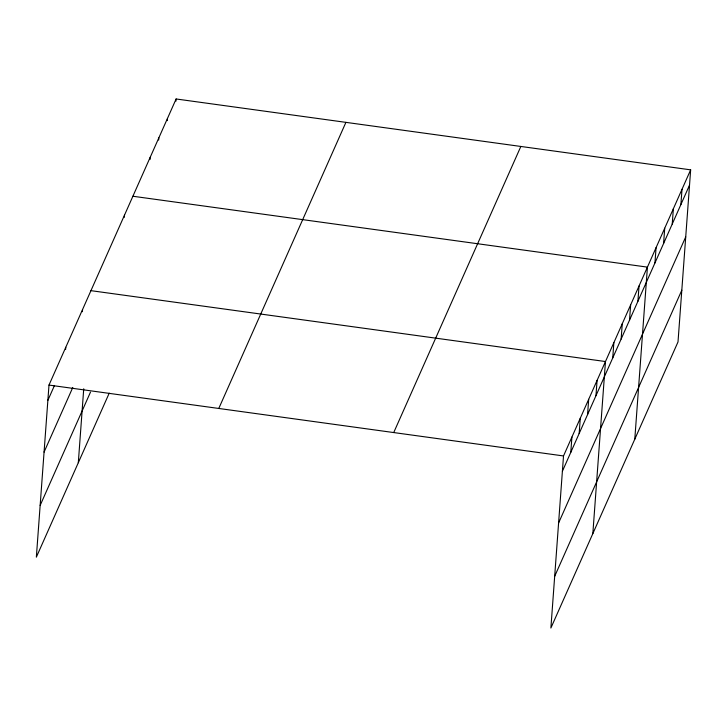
<?xml version="1.0" encoding="UTF-8"?>
<svg xmlns="http://www.w3.org/2000/svg" width="727" height="727" viewBox="0 0 727 727"><rect width="100%" height="100%" fill="white"/><g stroke="black" fill="none" stroke-linecap="round" stroke-linejoin="round"><path stroke-width="1.09" d="M690.65 169.845L563.516 455.947L550.884 628.028L678.009 341.926L690.65 169.845L176.116 98.972L48.991 385.074L36.35 557.155L109.214 393.171M65.612 349.487L65.766 347.306M82.387 311.719L82.551 309.538M78.307 462.735L83.732 388.781M124.344 217.309L124.499 215.128M150.026 159.522L150.18 157.332M158.668 140.066L158.831 137.876M167.31 120.609L167.474 118.428M175.961 101.153L176.116 98.972M570.786 452.358L571.913 437.063M579.174 433.474L580.3 418.179M587.57 414.59L588.688 399.305M595.958 395.706L597.085 380.421M592.832 533.618L605.473 361.537L90.939 290.655M612.743 357.948L613.861 342.653M621.131 339.064L622.257 323.769M629.518 320.18L630.645 304.886M637.915 301.296L639.033 286.002M634.789 439.208L647.43 267.127L132.896 196.245M654.945 262.956L656.072 247.671M663.597 243.5L664.714 228.214M672.239 224.052L673.356 208.758M680.881 204.596L682.008 189.302M47.864 400.359L54.489 385.455M44.065 452.103L72.773 387.5M40.149 505.41L90.493 392.117M218.782 408.456L345.916 122.363M393.725 432.556L520.85 146.454M562.398 471.241L689.523 185.14M558.6 522.977L685.725 236.884M554.683 576.293L681.817 290.191M48.991 385.074L563.516 455.947"/></g></svg>
